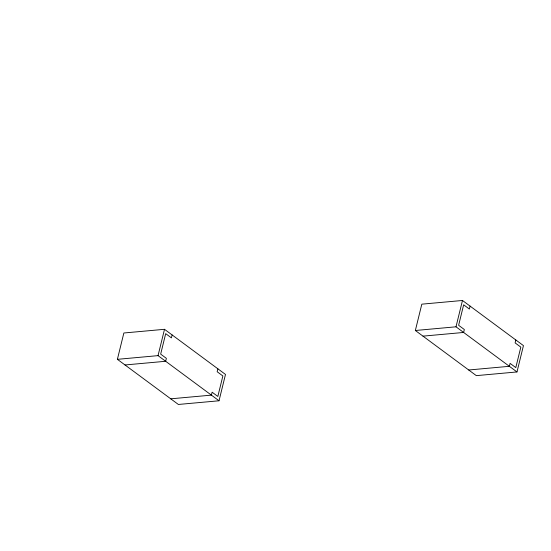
<?xml version="1.0" encoding="UTF-8"?>
<svg xmlns="http://www.w3.org/2000/svg" width="551" height="551" viewBox="0 0 551 551"><rect width="100%" height="100%" fill="white"/><g stroke="black" fill="none" stroke-linecap="round" stroke-linejoin="round"><path stroke-width="0.83" d="M117.391 359.328L123.858 332.997L164.508 329.305L225.49 374.446L219.022 400.777L178.372 404.462L117.391 359.328L158.041 355.636L219.022 400.777M158.041 355.636L164.508 329.305M172.132 334.946L171.409 337.873L165.693 333.644L160.665 354.121L166.381 358.35L165.665 361.277L125.015 364.969M217.865 368.798L217.149 371.725L222.866 375.961L217.838 396.438L212.121 392.209L211.398 395.129L170.755 398.821M415.351 330.497L421.818 304.166L462.468 300.474L523.45 345.615L516.983 371.946L476.333 375.637L415.351 330.497L456.001 326.805L516.983 371.946M456.001 326.805L462.468 300.474M470.093 306.122L469.369 309.042L463.653 304.813L458.625 325.29L464.341 329.526L463.625 332.453L422.975 336.138M515.826 339.974L515.109 342.901L520.826 347.13L515.798 367.613L510.081 363.378L509.358 366.305L468.715 369.997"/></g></svg>
